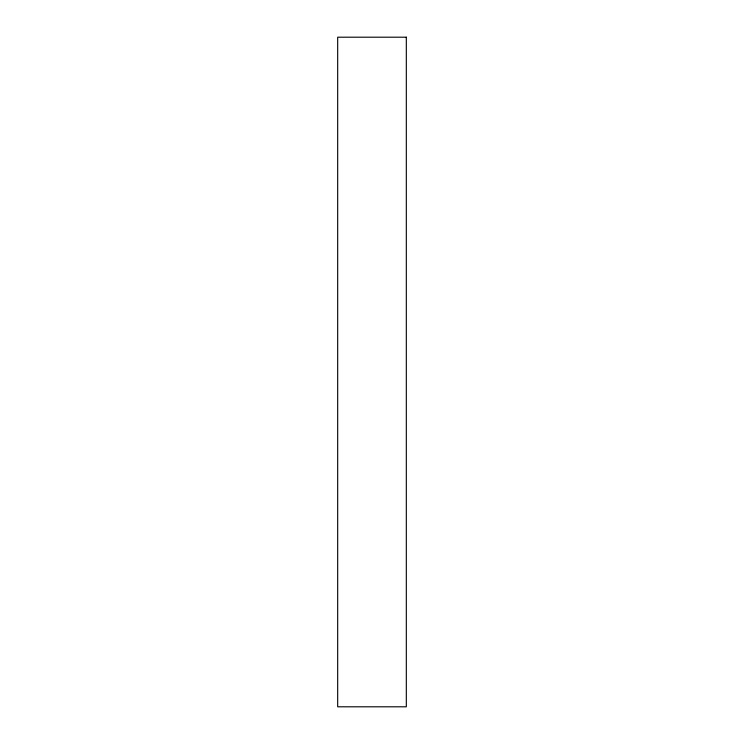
<?xml version="1.0" encoding="UTF-8"?>
<svg xmlns="http://www.w3.org/2000/svg" width="744" height="744" viewBox="0 0 744 744"><rect width="100%" height="100%" fill="white"/><g stroke="black" fill="none" stroke-linecap="round" stroke-linejoin="round"><path stroke-width="1.12" d="M406.317 37.2L337.683 37.2L337.683 706.8L406.317 706.8L406.317 37.2"/></g></svg>
